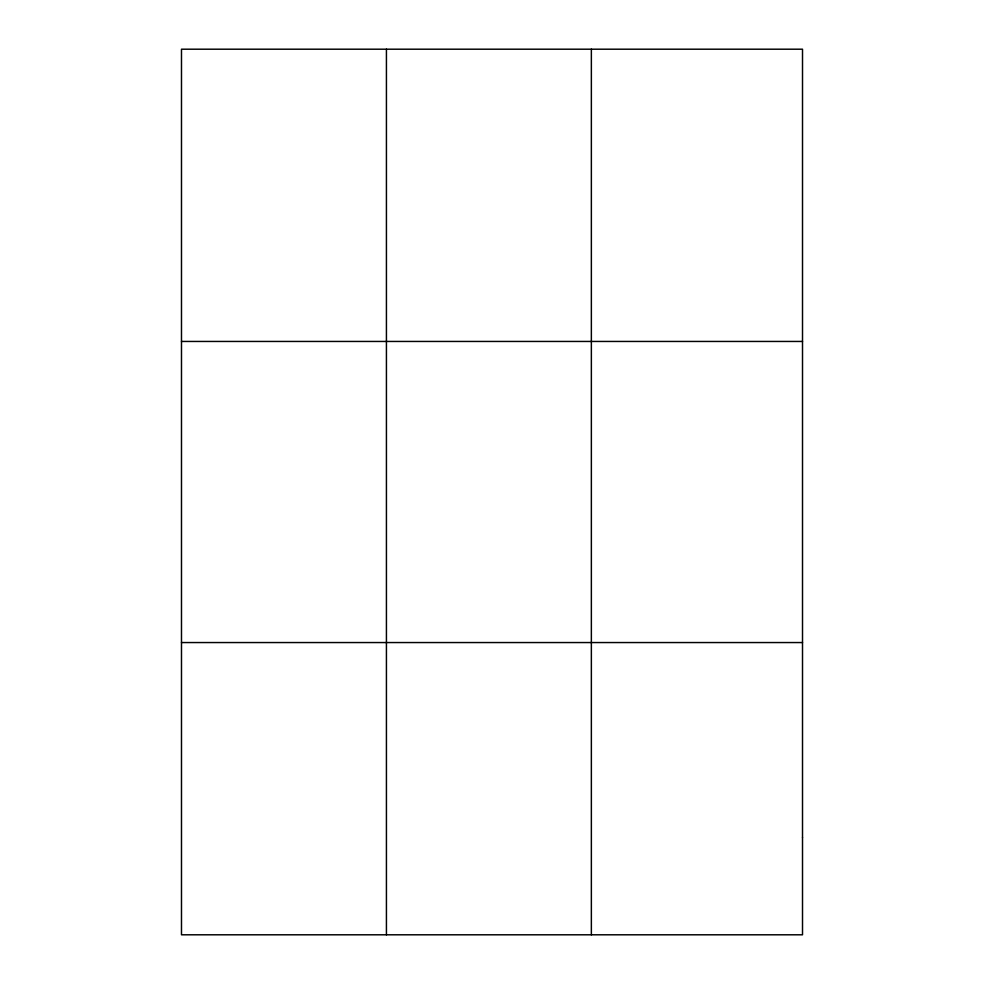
<?xml version="1.0" encoding="UTF-8"?>
<svg xmlns="http://www.w3.org/2000/svg" width="984" height="984" viewBox="0 0 984 984"><rect width="100%" height="100%" fill="white"/><g stroke="black" fill="none" stroke-linecap="round" stroke-linejoin="round"><path stroke-width="1.48" d="M386.429 49.2L386.429 934.8M591.359 49.2L591.359 934.8M181.487 341.448L802.514 341.448M181.487 642.552L802.514 642.552M802.514 837.384L802.514 934.8L181.487 934.8L181.487 49.2L802.514 49.2L802.514 837.384"/></g></svg>
